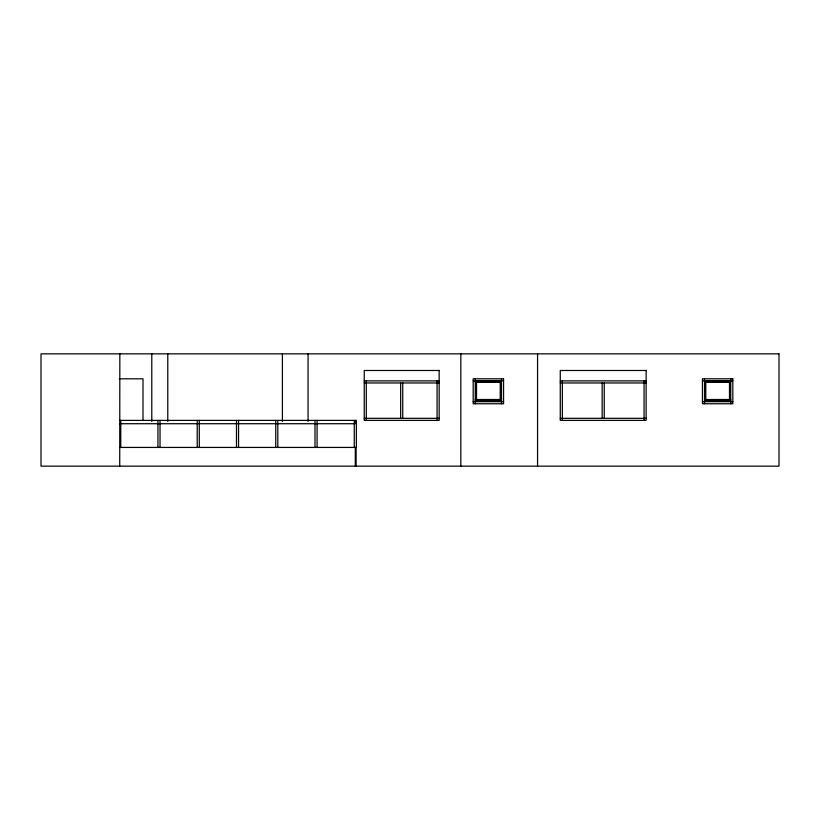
<?xml version="1.0" encoding="UTF-8"?>
<svg xmlns="http://www.w3.org/2000/svg" width="820" height="820" viewBox="0 0 820 820"><rect width="100%" height="100%" fill="white"/><g stroke="black" fill="none" stroke-linecap="round" stroke-linejoin="round"><path stroke-width="1.23" d="M119.31 378.809L143.008 378.809L143.008 420.578M475.272 380.623L501.491 380.623M704.524 380.623L730.743 380.623M364.234 380.89L439.161 380.89M473.191 380.89L503.562 380.89M560.275 380.89L646.139 380.89M702.443 380.89L732.824 380.89M475.272 381.833L501.491 381.833M704.524 381.833L730.743 381.833M476.512 382.089L500.241 382.089M705.774 382.089L729.492 382.089M364.234 382.971L439.161 382.971M560.275 382.971L646.139 382.971M475.272 399.514L501.491 399.514M704.524 399.514L730.743 399.514M475.272 400.713L501.491 400.713M704.524 400.713L730.743 400.713M475.272 401.236L501.491 401.236M704.524 401.236L730.743 401.236M473.191 401.677L503.562 401.677M702.443 401.677L732.824 401.677M364.234 418.323L439.161 418.323M560.275 418.323L646.139 418.323M119.72 420.393L356.351 420.393L356.351 447.433L119.72 447.433M119.72 423.725L355.296 423.725L355.296 420.393M730.743 378.809L730.743 403.758M729.492 380.623L729.492 401.236M705.774 380.623L705.774 401.236M704.524 378.809L704.524 403.758M644.069 380.89L644.069 420.393M604.248 382.971L604.248 418.323M602.167 382.971L602.167 418.323M562.356 380.89L562.356 420.393M537.561 353.851L537.561 466.149M501.491 378.809L501.491 403.758M500.241 380.623L500.241 401.236M476.512 380.623L476.512 401.236M475.272 378.809L475.272 403.758M460.83 353.851L460.83 466.149M437.08 380.89L437.08 420.393M402.733 382.971L402.733 418.323M400.652 382.971L400.652 418.323M366.304 380.89L366.304 420.393M356.106 447.433L356.106 466.149M355.296 447.433L355.296 466.149M354.271 420.393L354.271 447.433M317.084 420.393L317.084 447.433M315.003 420.393L315.003 447.433M308.074 353.851L308.074 421.48M282.408 353.851L282.408 421.48M277.816 420.393L277.816 447.433M275.745 420.393L275.745 447.433M238.558 420.393L238.558 447.433M236.478 420.393L236.478 447.433M199.291 420.393L199.291 447.433M197.21 420.393L197.21 447.433M167.782 353.851L167.782 421.48M160.033 420.393L160.033 447.433M157.952 420.393L157.952 447.433M151.792 353.851L151.792 421.48M120.765 420.393L120.765 447.433M119.843 353.851L119.72 466.149M779 353.851L41 353.851L41 466.149L779 466.149L779 353.851M439.161 370.486L364.234 370.486L364.234 420.393L439.161 420.393L439.161 370.486M646.139 370.486L560.275 370.486L560.275 420.393L646.139 420.393L646.139 370.486M503.562 378.809L473.191 378.809L473.191 403.758L503.562 403.758L503.562 378.809M732.824 378.809L702.443 378.809L702.443 403.758L732.824 403.758L732.824 378.809"/></g></svg>
